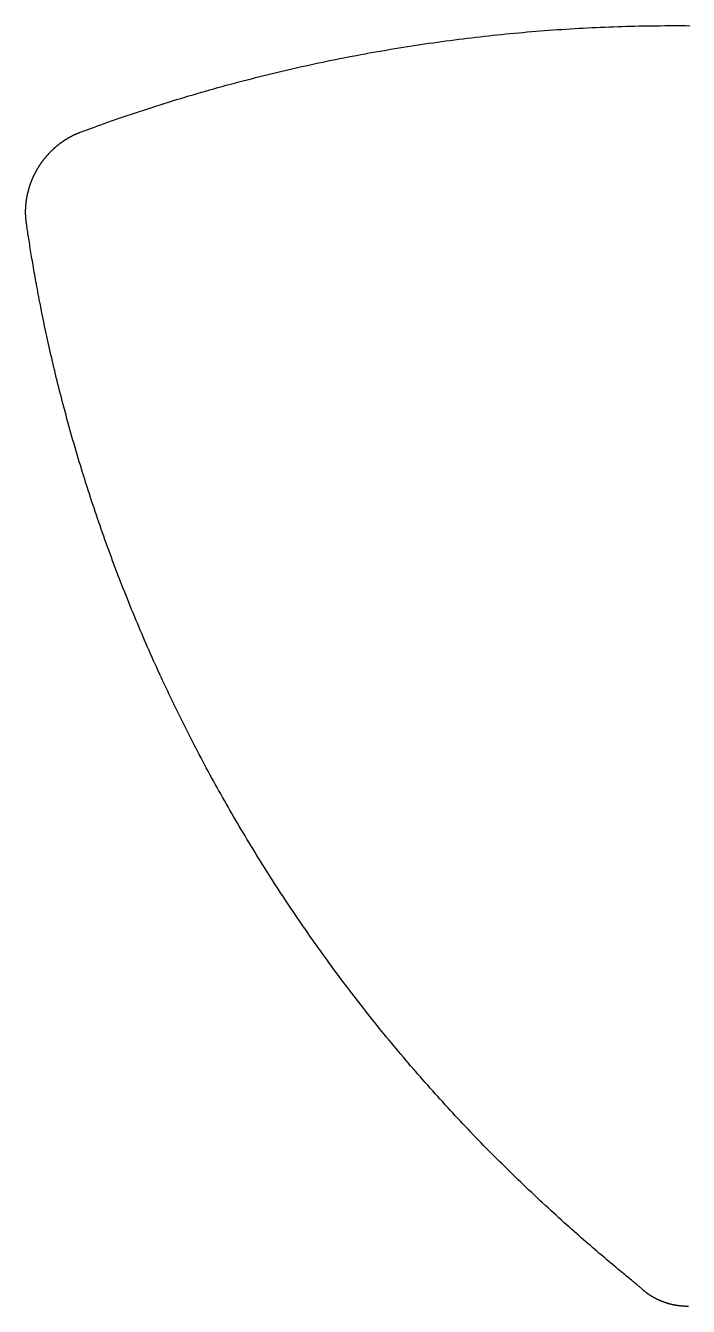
# Model space of a CAD drawing. Extents: x -3 to 136, y 0 to 121.
# Drawn here: x 59.66 to 66.67, y 68.66 to 82.21 of the extents above; entities that cross this region are included whole.
import ezdxf

# ---------------------------------------------------------------- set-up
doc = ezdxf.new("R2010")
doc.units = 0
doc.layers.get('0').update_dxf_attribs({"linetype": 'CONTINUOUS'})

msp = doc.modelspace()

# ---------------------------------------------------------------- linework, layer by layer
for points in [[(60.2378, 81.0792, 0), (60.2552, 81.0857, 0), (60.2756, 81.0932, 0), (60.2989, 81.1018, 0), (60.3249, 81.1113, 0), (60.3534, 81.1217, 0), (60.3841, 81.1328, 0), (60.417, 81.1447, 0), (60.4518, 81.1572, 0), (60.4884, 81.1703, 0), (60.5264, 81.1838, 0), (60.5658, 81.1977, 0), (60.6064, 81.2119, 0), (60.6479, 81.2263, 0), (60.6901, 81.2409, 0), (60.7329, 81.2555, 0), (60.7761, 81.2701, 0), (60.8194, 81.2846, 0), (60.8628, 81.299, 0), (60.9061, 81.3133, 0), (60.9495, 81.3275, 0), (60.9929, 81.3415, 0), (61.0364, 81.3555, 0), (61.0799, 81.3693, 0), (61.1234, 81.383, 0), (61.167, 81.3966, 0), (61.2106, 81.4101, 0), (61.2542, 81.4235, 0), (61.2979, 81.4368, 0), (61.3416, 81.4499, 0), (61.3853, 81.463, 0), (61.4291, 81.4759, 0), (61.4729, 81.4887, 0), (61.5167, 81.5014, 0), (61.5606, 81.514, 0), (61.6045, 81.5265, 0), (61.6484, 81.5389, 0), (61.6923, 81.5511, 0), (61.7363, 81.5633, 0), (61.7804, 81.5753, 0), (61.8244, 81.5872, 0), (61.8685, 81.599, 0), (61.9126, 81.6107, 0), (61.9567, 81.6223, 0), (62.0009, 81.6338, 0), (62.0451, 81.6451, 0), (62.0893, 81.6564, 0), (62.1336, 81.6675, 0), (62.1779, 81.6785, 0), (62.2222, 81.6894, 0), (62.2665, 81.7002, 0), (62.3109, 81.7109, 0), (62.3553, 81.7214, 0), (62.3997, 81.7319, 0), (62.4441, 81.7422, 0), (62.4886, 81.7524, 0), (62.5331, 81.7625, 0), (62.5776, 81.7725, 0), (62.6221, 81.7824, 0), (62.6667, 81.7921, 0), (62.7113, 81.8018, 0), (62.7559, 81.8113, 0), (62.8005, 81.8207, 0), (62.8452, 81.8301, 0), (62.8898, 81.8393, 0), (62.9345, 81.8483, 0), (62.9793, 81.8573, 0), (63.024, 81.8662, 0), (63.0688, 81.8749, 0), (63.1136, 81.8835, 0), (63.1584, 81.892, 0), (63.2032, 81.9004, 0), (63.248, 81.9087, 0), (63.2929, 81.9169, 0), (63.3378, 81.925, 0), (63.3827, 81.9329, 0), (63.4276, 81.9407, 0), (63.4726, 81.9485, 0), (63.5176, 81.9561, 0), (63.5625, 81.9636, 0), (63.6076, 81.9709, 0), (63.6526, 81.9782, 0), (63.6976, 81.9854, 0), (63.7427, 81.9924, 0), (63.7878, 81.9993, 0), (63.8328, 82.0061, 0), (63.878, 82.0128, 0), (63.9231, 82.0194, 0), (63.9682, 82.0259, 0), (64.0134, 82.0322, 0), (64.0586, 82.0385, 0), (64.1038, 82.0446, 0), (64.149, 82.0506, 0), (64.1942, 82.0565, 0), (64.2394, 82.0623, 0), (64.2847, 82.068, 0), (64.3299, 82.0735, 0), (64.3752, 82.079, 0), (64.4205, 82.0843, 0), (64.4658, 82.0895, 0), (64.5112, 82.0947, 0), (64.5565, 82.0996, 0), (64.6018, 82.1045, 0), (64.6472, 82.1093, 0), (64.6926, 82.1139, 0), (64.738, 82.1185, 0), (64.7833, 82.1229, 0), (64.8288, 82.1272, 0), (64.8742, 82.1314, 0), (64.9196, 82.1355, 0), (64.965, 82.1395, 0), (65.0105, 82.1433, 0), (65.056, 82.147, 0), (65.1014, 82.1507, 0), (65.1469, 82.1542, 0), (65.1924, 82.1576, 0), (65.2379, 82.1609, 0), (65.2834, 82.164, 0), (65.3289, 82.1671, 0), (65.3745, 82.17, 0), (65.42, 82.1729, 0), (65.4655, 82.1756, 0), (65.5111, 82.1782, 0), (65.5566, 82.1807, 0), (65.6022, 82.1831, 0), (65.6478, 82.1853, 0), (65.6934, 82.1875, 0), (65.7389, 82.1895, 0), (65.7845, 82.1914, 0), (65.8301, 82.1932, 0), (65.8757, 82.1949, 0), (65.9213, 82.1965, 0), (65.9669, 82.1979, 0), (66.0126, 82.1993, 0), (66.0582, 82.2005, 0), (66.1037, 82.2017, 0), (66.1491, 82.2027, 0), (66.1945, 82.2035, 0), (66.2397, 82.2043, 0), (66.2848, 82.205, 0), (66.3298, 82.2055, 0), (66.3747, 82.206, 0), (66.4195, 82.2063, 0), (66.4641, 82.2065, 0), (66.5087, 82.2066, 0), (66.5532, 82.2066, 0), (66.5975, 82.2065, 0), (66.6417, 82.2063, 0), (66.6859, 82.206, 0)], [(59.6662, 80.1133, 0), (59.6656, 80.117, 0), (59.6651, 80.1208, 0), (59.6646, 80.1245, 0), (59.6641, 80.1283, 0), (59.6636, 80.132, 0), (59.6631, 80.1358, 0), (59.6627, 80.1396, 0), (59.6622, 80.1433, 0), (59.6618, 80.1471, 0), (59.6614, 80.1509, 0), (59.661, 80.1546, 0), (59.6607, 80.1584, 0), (59.6603, 80.1622, 0), (59.66, 80.166, 0), (59.6597, 80.1698, 0), (59.6594, 80.1735, 0), (59.6591, 80.1773, 0), (59.6589, 80.1811, 0), (59.6586, 80.1849, 0), (59.6584, 80.1887, 0), (59.6582, 80.1925, 0), (59.658, 80.1962, 0), (59.6578, 80.2, 0), (59.6577, 80.2038, 0), (59.6575, 80.2076, 0), (59.6574, 80.2114, 0), (59.6573, 80.2152, 0), (59.6572, 80.219, 0), (59.6572, 80.2228, 0), (59.6571, 80.2266, 0), (59.6571, 80.2304, 0), (59.657, 80.2342, 0), (59.657, 80.238, 0), (59.6571, 80.2418, 0), (59.6571, 80.2455, 0), (59.6572, 80.2493, 0), (59.6572, 80.2531, 0), (59.6573, 80.2569, 0), (59.6574, 80.2607, 0), (59.6575, 80.2645, 0), (59.6577, 80.2683, 0), (59.6578, 80.2721, 0), (59.658, 80.2759, 0), (59.6582, 80.2797, 0), (59.6584, 80.2835, 0), (59.6586, 80.2873, 0), (59.6588, 80.2911, 0), (59.6591, 80.2948, 0), (59.6594, 80.2986, 0), (59.6596, 80.3024, 0), (59.6599, 80.3062, 0), (59.6603, 80.31, 0), (59.6606, 80.3138, 0), (59.6609, 80.3176, 0), (59.6613, 80.3213, 0), (59.6617, 80.3251, 0), (59.6621, 80.3289, 0), (59.6625, 80.3327, 0), (59.663, 80.3364, 0), (59.6634, 80.3402, 0), (59.6639, 80.344, 0), (59.6644, 80.3478, 0), (59.6649, 80.3515, 0), (59.6654, 80.3553, 0), (59.6659, 80.359, 0), (59.6665, 80.3628, 0), (59.667, 80.3666, 0), (59.6676, 80.3703, 0), (59.6682, 80.3741, 0), (59.6688, 80.3778, 0), (59.6694, 80.3816, 0), (59.6701, 80.3853, 0), (59.6707, 80.3891, 0), (59.6714, 80.3928, 0), (59.6721, 80.3965, 0), (59.6728, 80.4003, 0), (59.6736, 80.404, 0), (59.6743, 80.4077, 0), (59.675, 80.4114, 0), (59.6758, 80.4152, 0), (59.6766, 80.4189, 0), (59.6774, 80.4226, 0), (59.6782, 80.4263, 0), (59.6791, 80.43, 0), (59.6799, 80.4337, 0), (59.6808, 80.4374, 0), (59.6817, 80.4411, 0), (59.6826, 80.4448, 0), (59.6835, 80.4485, 0), (59.6844, 80.4521, 0), (59.6853, 80.4558, 0), (59.6863, 80.4595, 0), (59.6873, 80.4632, 0), (59.6883, 80.4668, 0), (59.6893, 80.4705, 0), (59.6903, 80.4742, 0), (59.6913, 80.4778, 0), (59.6924, 80.4815, 0), (59.6934, 80.4851, 0), (59.6945, 80.4887, 0), (59.6956, 80.4924, 0), (59.6967, 80.496, 0), (59.6979, 80.4996, 0), (59.699, 80.5033, 0), (59.7002, 80.5069, 0), (59.7013, 80.5105, 0), (59.7025, 80.5141, 0), (59.7037, 80.5177, 0), (59.7049, 80.5213, 0), (59.7062, 80.5249, 0), (59.7074, 80.5285, 0), (59.7087, 80.5321, 0), (59.71, 80.5356, 0), (59.7112, 80.5392, 0), (59.7125, 80.5428, 0), (59.7139, 80.5463, 0), (59.7152, 80.5499, 0), (59.7166, 80.5535, 0), (59.7179, 80.557, 0), (59.7193, 80.5605, 0), (59.7207, 80.5641, 0), (59.7221, 80.5676, 0), (59.7235, 80.5711, 0), (59.725, 80.5746, 0), (59.7264, 80.5782, 0), (59.7279, 80.5817, 0), (59.7294, 80.5852, 0), (59.7309, 80.5887, 0), (59.7324, 80.5921, 0), (59.7339, 80.5956, 0), (59.7354, 80.5991, 0), (59.737, 80.6026, 0), (59.7386, 80.606, 0), (59.7401, 80.6095, 0), (59.7417, 80.6129, 0), (59.7433, 80.6164, 0), (59.745, 80.6198, 0), (59.7466, 80.6233, 0), (59.7483, 80.6267, 0), (59.7499, 80.6301, 0), (59.7516, 80.6335, 0), (59.7533, 80.6369, 0), (59.755, 80.6403, 0), (59.7567, 80.6437, 0), (59.7585, 80.6471, 0), (59.7602, 80.6505, 0), (59.762, 80.6538, 0), (59.7638, 80.6572, 0), (59.7655, 80.6605, 0), (59.7673, 80.6639, 0), (59.7692, 80.6672, 0), (59.771, 80.6705, 0), (59.7728, 80.6739, 0), (59.7747, 80.6772, 0), (59.7766, 80.6805, 0), (59.7785, 80.6838, 0), (59.7804, 80.6871, 0), (59.7823, 80.6904, 0), (59.7842, 80.6936, 0), (59.7861, 80.6969, 0), (59.7881, 80.7002, 0), (59.79, 80.7034, 0), (59.792, 80.7066, 0), (59.794, 80.7099, 0), (59.796, 80.7131, 0), (59.798, 80.7163, 0), (59.8001, 80.7195, 0), (59.8021, 80.7227, 0), (59.8042, 80.7259, 0), (59.8062, 80.7291, 0), (59.8083, 80.7323, 0), (59.8104, 80.7355, 0), (59.8125, 80.7386, 0), (59.8146, 80.7418, 0), (59.8168, 80.7449, 0), (59.8189, 80.748, 0), (59.8211, 80.7512, 0), (59.8232, 80.7543, 0), (59.8254, 80.7574, 0), (59.8276, 80.7605, 0), (59.8298, 80.7636, 0), (59.832, 80.7666, 0), (59.8343, 80.7697, 0), (59.8365, 80.7728, 0), (59.8388, 80.7758, 0), (59.841, 80.7788, 0), (59.8433, 80.7819, 0), (59.8456, 80.7849, 0), (59.8479, 80.7879, 0), (59.8503, 80.7909, 0), (59.8526, 80.7939, 0), (59.8549, 80.7969, 0), (59.8573, 80.7999, 0), (59.8597, 80.8028, 0), (59.862, 80.8058, 0), (59.8644, 80.8087, 0), (59.8668, 80.8117, 0), (59.8693, 80.8146, 0), (59.8717, 80.8175, 0), (59.8741, 80.8204, 0), (59.8766, 80.8233, 0), (59.879, 80.8262, 0), (59.8815, 80.8291, 0), (59.884, 80.8319, 0), (59.8865, 80.8348, 0), (59.889, 80.8376, 0), (59.8916, 80.8405, 0), (59.8941, 80.8433, 0), (59.8966, 80.8461, 0), (59.8992, 80.8489, 0), (59.9018, 80.8517, 0), (59.9043, 80.8545, 0), (59.9069, 80.8573, 0), (59.9095, 80.86, 0), (59.9122, 80.8628, 0), (59.9148, 80.8655, 0), (59.9174, 80.8682, 0), (59.9201, 80.871, 0), (59.9227, 80.8737, 0), (59.9254, 80.8764, 0), (59.9281, 80.879, 0), (59.9308, 80.8817, 0), (59.9335, 80.8844, 0), (59.9362, 80.887, 0), (59.939, 80.8897, 0), (59.9417, 80.8923, 0), (59.9445, 80.8949, 0), (59.9472, 80.8975, 0), (59.95, 80.9001, 0), (59.9528, 80.9027, 0), (59.9556, 80.9053, 0), (59.9584, 80.9078, 0), (59.9612, 80.9104, 0), (59.964, 80.9129, 0), (59.9669, 80.9155, 0), (59.9697, 80.918, 0), (59.9726, 80.9205, 0), (59.9755, 80.923, 0), (59.9783, 80.9254, 0), (59.9812, 80.9279, 0), (59.9841, 80.9304, 0), (59.987, 80.9328, 0), (59.99, 80.9352, 0), (59.9929, 80.9376, 0), (59.9958, 80.94, 0), (59.9988, 80.9424, 0), (60.0017, 80.9448, 0), (60.0047, 80.9472, 0), (60.0077, 80.9495, 0), (60.0107, 80.9519, 0), (60.0137, 80.9542, 0), (60.0167, 80.9565, 0), (60.0197, 80.9588, 0), (60.0227, 80.9611, 0), (60.0258, 80.9634, 0), (60.0288, 80.9656, 0), (60.0319, 80.9679, 0), (60.035, 80.9701, 0), (60.038, 80.9723, 0), (60.0411, 80.9745, 0), (60.0442, 80.9767, 0), (60.0473, 80.9789, 0), (60.0504, 80.9811, 0), (60.0535, 80.9832, 0), (60.0567, 80.9854, 0), (60.0598, 80.9875, 0), (60.063, 80.9896, 0), (60.0661, 80.9917, 0), (60.0693, 80.9938, 0), (60.0725, 80.9959, 0), (60.0756, 80.9979, 0), (60.0788, 81, 0), (60.082, 81.002, 0), (60.0853, 81.004, 0), (60.0885, 81.006, 0), (60.0917, 81.008, 0), (60.0949, 81.01, 0), (60.0982, 81.0119, 0), (60.1014, 81.0139, 0), (60.1047, 81.0158, 0), (60.108, 81.0177, 0), (60.1112, 81.0196, 0), (60.1145, 81.0215, 0), (60.1178, 81.0234, 0), (60.1211, 81.0252, 0), (60.1244, 81.0271, 0), (60.1277, 81.0289, 0), (60.1311, 81.0307, 0), (60.1344, 81.0325, 0), (60.1377, 81.0343, 0), (60.1411, 81.0361, 0), (60.1445, 81.0378, 0), (60.1478, 81.0395, 0), (60.1512, 81.0413, 0), (60.1546, 81.043, 0), (60.158, 81.0447, 0), (60.1613, 81.0463, 0), (60.1648, 81.048, 0), (60.1682, 81.0497, 0), (60.1716, 81.0513, 0), (60.175, 81.0529, 0), (60.1784, 81.0545, 0), (60.1819, 81.0561, 0), (60.1853, 81.0576, 0), (60.1888, 81.0592, 0), (60.1922, 81.0607, 0), (60.1957, 81.0623, 0), (60.1992, 81.0638, 0), (60.2027, 81.0652, 0), (60.2061, 81.0667, 0), (60.2096, 81.0682, 0), (60.2131, 81.0696, 0), (60.2167, 81.071, 0), (60.2202, 81.0725, 0), (60.2237, 81.0738, 0), (60.2272, 81.0752, 0), (60.2308, 81.0766, 0), (60.2343, 81.0779, 0), (60.2378, 81.0792, 0)], [(66.1723, 68.8444, 0), (66.1691, 68.8473, 0), (66.1652, 68.8508, 0), (66.1606, 68.8548, 0), (66.1553, 68.8594, 0), (66.1493, 68.8644, 0), (66.1427, 68.87, 0), (66.1354, 68.8761, 0), (66.1275, 68.8826, 0), (66.119, 68.8897, 0), (66.1098, 68.8973, 0), (66.1, 68.9054, 0), (66.0896, 68.914, 0), (66.0786, 68.9231, 0), (66.067, 68.9326, 0), (66.0548, 68.9427, 0), (66.042, 68.9532, 0), (66.0286, 68.9642, 0), (66.0147, 68.9756, 0), (66.0003, 68.9876, 0), (65.9853, 69, 0), (65.9698, 69.0128, 0), (65.9537, 69.0261, 0), (65.9371, 69.0399, 0), (65.9201, 69.0541, 0), (65.9025, 69.0687, 0), (65.8844, 69.0838, 0), (65.8659, 69.0994, 0), (65.8468, 69.1153, 0), (65.8273, 69.1317, 0), (65.8074, 69.1486, 0), (65.787, 69.1658, 0), (65.7661, 69.1835, 0), (65.7449, 69.2015, 0), (65.7232, 69.22, 0), (65.7011, 69.2389, 0), (65.6786, 69.2582, 0), (65.6556, 69.2779, 0), (65.6323, 69.298, 0), (65.6087, 69.3185, 0), (65.5846, 69.3394, 0), (65.5602, 69.3607, 0), (65.5354, 69.3823, 0), (65.5103, 69.4043, 0), (65.4848, 69.4267, 0), (65.4591, 69.4495, 0), (65.433, 69.4726, 0), (65.4065, 69.4961, 0), (65.3798, 69.52, 0), (65.3528, 69.5442, 0), (65.3255, 69.5688, 0), (65.2979, 69.5937, 0), (65.2701, 69.6189, 0), (65.242, 69.6445, 0), (65.2136, 69.6705, 0), (65.185, 69.6967, 0), (65.1562, 69.7233, 0), (65.1271, 69.7502, 0), (65.098, 69.7773, 0), (65.069, 69.8045, 0), (65.04, 69.8316, 0), (65.0111, 69.8589, 0), (64.9823, 69.8862, 0), (64.9535, 69.9135, 0), (64.9248, 69.941, 0), (64.8962, 69.9684, 0), (64.8676, 69.9959, 0), (64.8392, 70.0235, 0), (64.8107, 70.0512, 0), (64.7824, 70.0788, 0), (64.7541, 70.1066, 0), (64.7259, 70.1344, 0), (64.6978, 70.1622, 0), (64.6697, 70.1901, 0), (64.6417, 70.2181, 0), (64.6138, 70.2461, 0), (64.5859, 70.2742, 0), (64.5581, 70.3023, 0), (64.5304, 70.3305, 0), (64.5027, 70.3588, 0), (64.4751, 70.3871, 0), (64.4476, 70.4154, 0), (64.4201, 70.4438, 0), (64.3927, 70.4723, 0), (64.3654, 70.5008, 0), (64.3382, 70.5294, 0), (64.311, 70.558, 0), (64.2839, 70.5867, 0), (64.2568, 70.6155, 0), (64.2299, 70.6443, 0), (64.2029, 70.6732, 0), (64.1761, 70.7021, 0), (64.1493, 70.731, 0), (64.1226, 70.7601, 0), (64.096, 70.7892, 0), (64.0694, 70.8183, 0), (64.0429, 70.8475, 0), (64.0165, 70.8768, 0), (63.9901, 70.9061, 0), (63.9638, 70.9355, 0), (63.9376, 70.9649, 0), (63.9114, 70.9944, 0), (63.8853, 71.0239, 0), (63.8593, 71.0535, 0), (63.8333, 71.0832, 0), (63.8074, 71.1129, 0), (63.7816, 71.1427, 0), (63.7558, 71.1725, 0), (63.7301, 71.2024, 0), (63.7045, 71.2323, 0), (63.6789, 71.2623, 0), (63.6534, 71.2924, 0), (63.628, 71.3225, 0), (63.6026, 71.3527, 0), (63.5773, 71.3829, 0), (63.5521, 71.4132, 0), (63.5269, 71.4435, 0), (63.5018, 71.4739, 0), (63.4768, 71.5044, 0), (63.4518, 71.5349, 0), (63.4269, 71.5655, 0), (63.4021, 71.5961, 0), (63.3773, 71.6268, 0), (63.3526, 71.6576, 0), (63.328, 71.6884, 0), (63.3034, 71.7192, 0), (63.2789, 71.7502, 0), (63.2545, 71.7811, 0), (63.2301, 71.8122, 0), (63.2058, 71.8433, 0), (63.1816, 71.8744, 0), (63.1574, 71.9057, 0), (63.1333, 71.9369, 0), (63.1092, 71.9683, 0), (63.0853, 71.9997, 0), (63.0614, 72.0311, 0), (63.0375, 72.0626, 0), (63.0137, 72.0942, 0), (62.99, 72.1258, 0), (62.9664, 72.1575, 0), (62.9428, 72.1892, 0), (62.9193, 72.221, 0), (62.8959, 72.2529, 0), (62.8725, 72.2847, 0), (62.8492, 72.3167, 0), (62.826, 72.3487, 0), (62.8029, 72.3807, 0), (62.7798, 72.4128, 0), (62.7568, 72.4449, 0), (62.7339, 72.4771, 0), (62.711, 72.5093, 0), (62.6882, 72.5416, 0), (62.6655, 72.574, 0), (62.6429, 72.6064, 0), (62.6204, 72.6388, 0), (62.5979, 72.6713, 0), (62.5755, 72.7038, 0), (62.5531, 72.7364, 0), (62.5309, 72.769, 0), (62.5087, 72.8017, 0), (62.4865, 72.8344, 0), (62.4645, 72.8672, 0), (62.4425, 72.9, 0), (62.4206, 72.9329, 0), (62.3988, 72.9658, 0), (62.3771, 72.9987, 0), (62.3554, 73.0317, 0), (62.3338, 73.0648, 0), (62.3123, 73.0979, 0), (62.2908, 73.131, 0), (62.2694, 73.1642, 0), (62.2481, 73.1975, 0), (62.2269, 73.2308, 0), (62.2058, 73.2641, 0), (62.1847, 73.2975, 0), (62.1637, 73.3309, 0), (62.1428, 73.3644, 0), (62.1219, 73.3979, 0), (62.1011, 73.4315, 0), (62.0804, 73.4651, 0), (62.0598, 73.4987, 0), (62.0392, 73.5324, 0), (62.0188, 73.5662, 0), (61.9984, 73.6, 0), (61.9781, 73.6338, 0), (61.9578, 73.6677, 0), (61.9376, 73.7016, 0), (61.9175, 73.7355, 0), (61.8975, 73.7696, 0), (61.8776, 73.8036, 0), (61.8577, 73.8377, 0), (61.8379, 73.8718, 0), (61.8182, 73.906, 0), (61.7986, 73.9402, 0), (61.779, 73.9745, 0), (61.7595, 74.0088, 0), (61.7401, 74.0432, 0), (61.7208, 74.0776, 0), (61.7015, 74.112, 0), (61.6824, 74.1465, 0), (61.6633, 74.181, 0), (61.6442, 74.2156, 0), (61.6253, 74.2502, 0), (61.6064, 74.2848, 0), (61.5876, 74.3195, 0), (61.5689, 74.3542, 0), (61.5503, 74.389, 0), (61.5317, 74.4238, 0), (61.5133, 74.4587, 0), (61.4949, 74.4936, 0), (61.4765, 74.5285, 0), (61.4583, 74.5635, 0), (61.4401, 74.5985, 0), (61.422, 74.6335, 0), (61.404, 74.6686, 0), (61.3861, 74.7038, 0), (61.3683, 74.7389, 0), (61.3505, 74.7742, 0), (61.3328, 74.8094, 0), (61.3152, 74.8447, 0), (61.2976, 74.88, 0), (61.2802, 74.9154, 0), (61.2628, 74.9508, 0), (61.2455, 74.9863, 0), (61.2283, 75.0217, 0), (61.2111, 75.0573, 0), (61.1941, 75.0928, 0), (61.1771, 75.1284, 0), (61.1602, 75.1641, 0), (61.1434, 75.1997, 0), (61.1266, 75.2354, 0), (61.11, 75.2712, 0), (61.0934, 75.307, 0), (61.0769, 75.3428, 0), (61.0605, 75.3787, 0), (61.0441, 75.4146, 0), (61.0279, 75.4505, 0), (61.0117, 75.4865, 0), (60.9956, 75.5225, 0), (60.9796, 75.5585, 0), (60.9636, 75.5946, 0), (60.9478, 75.6307, 0), (60.932, 75.6669, 0), (60.9163, 75.703, 0), (60.9007, 75.7393, 0), (60.8851, 75.7755, 0), (60.8697, 75.8118, 0), (60.8543, 75.8481, 0), (60.839, 75.8845, 0), (60.8238, 75.9209, 0), (60.8087, 75.9573, 0), (60.7936, 75.9938, 0), (60.7787, 76.0303, 0), (60.7638, 76.0668, 0), (60.749, 76.1034, 0), (60.7343, 76.14, 0), (60.7196, 76.1766, 0), (60.7051, 76.2133, 0), (60.6906, 76.25, 0), (60.6762, 76.2867, 0), (60.6619, 76.3235, 0), (60.6477, 76.3603, 0), (60.6336, 76.3971, 0), (60.6195, 76.434, 0), (60.6055, 76.4709, 0), (60.5916, 76.5078, 0), (60.5778, 76.5448, 0), (60.5641, 76.5818, 0), (60.5504, 76.6188, 0), (60.5369, 76.6558, 0), (60.5234, 76.6929, 0), (60.51, 76.73, 0), (60.4967, 76.7672, 0), (60.4835, 76.8044, 0), (60.4703, 76.8416, 0), (60.4573, 76.8788, 0), (60.4443, 76.9161, 0), (60.4314, 76.9534, 0), (60.4186, 76.9907, 0), (60.4059, 77.0281, 0), (60.3932, 77.0655, 0), (60.3807, 77.1029, 0), (60.3682, 77.1404, 0), (60.3558, 77.1778, 0), (60.3435, 77.2154, 0), (60.3313, 77.2529, 0), (60.3192, 77.2905, 0), (60.3071, 77.3281, 0), (60.2952, 77.3657, 0), (60.2833, 77.4033, 0), (60.2715, 77.441, 0), (60.2598, 77.4787, 0), (60.2482, 77.5165, 0), (60.2366, 77.5542, 0), (60.2252, 77.592, 0), (60.2138, 77.6299, 0), (60.2026, 77.6677, 0), (60.1914, 77.7056, 0), (60.1802, 77.7435, 0), (60.1692, 77.7814, 0), (60.1583, 77.8194, 0), (60.1474, 77.8574, 0), (60.1367, 77.8954, 0), (60.126, 77.9334, 0), (60.1154, 77.9715, 0), (60.1049, 78.0096, 0), (60.0946, 78.0475, 0), (60.0843, 78.0852, 0), (60.0743, 78.1226, 0), (60.0644, 78.1599, 0), (60.0546, 78.1969, 0), (60.045, 78.2337, 0), (60.0355, 78.2703, 0), (60.0262, 78.3066, 0), (60.017, 78.3427, 0), (60.008, 78.3786, 0), (59.9991, 78.4142, 0), (59.9903, 78.4496, 0), (59.9817, 78.4848, 0), (59.9732, 78.5197, 0), (59.9648, 78.5544, 0), (59.9566, 78.5888, 0), (59.9485, 78.623, 0), (59.9406, 78.6569, 0), (59.9327, 78.6906, 0), (59.925, 78.724, 0), (59.9175, 78.7572, 0), (59.91, 78.7901, 0), (59.9027, 78.8227, 0), (59.8955, 78.8551, 0), (59.8885, 78.8872, 0), (59.8815, 78.9191, 0), (59.8747, 78.9507, 0), (59.868, 78.982, 0), (59.8614, 79.013, 0), (59.8549, 79.0438, 0), (59.8486, 79.0743, 0), (59.8424, 79.1045, 0), (59.8362, 79.1344, 0), (59.8302, 79.1641, 0), (59.8243, 79.1935, 0), (59.8186, 79.2225, 0), (59.8129, 79.2513, 0), (59.8073, 79.2798, 0), (59.8019, 79.308, 0), (59.7965, 79.3359, 0), (59.7913, 79.3635, 0), (59.7861, 79.3908, 0), (59.7811, 79.4178, 0), (59.7761, 79.4446, 0), (59.7713, 79.471, 0), (59.7666, 79.497, 0), (59.7619, 79.5228, 0), (59.7574, 79.5483, 0), (59.7529, 79.5735, 0), (59.7485, 79.5983, 0), (59.7443, 79.6228, 0), (59.7401, 79.647, 0), (59.736, 79.6709, 0), (59.732, 79.6945, 0), (59.7281, 79.7177, 0), (59.7243, 79.7406, 0), (59.7206, 79.7632, 0), (59.7169, 79.7854, 0), (59.7133, 79.8073, 0), (59.7099, 79.8289, 0), (59.7065, 79.8501, 0), (59.7031, 79.871, 0), (59.6999, 79.8916, 0), (59.6967, 79.9118, 0), (59.6936, 79.9316, 0), (59.6906, 79.9511, 0), (59.6877, 79.9703, 0), (59.6848, 79.9889, 0), (59.6821, 80.0067, 0), (59.6796, 80.0236, 0), (59.6772, 80.0394, 0), (59.675, 80.0541, 0), (59.673, 80.0676, 0), (59.6712, 80.0797, 0), (59.6696, 80.0904, 0), (59.6682, 80.0997, 0), (59.6671, 80.1073, 0), (59.6662, 80.1133, 0)], [(66.67, 68.6556, 0), (66.6666, 68.6555, 0), (66.6633, 68.6555, 0), (66.6599, 68.6556, 0), (66.6565, 68.6556, 0), (66.6531, 68.6556, 0), (66.6497, 68.6557, 0), (66.6463, 68.6558, 0), (66.6429, 68.6559, 0), (66.6395, 68.656, 0), (66.6361, 68.6561, 0), (66.6327, 68.6562, 0), (66.6293, 68.6564, 0), (66.6259, 68.6565, 0), (66.6226, 68.6567, 0), (66.6192, 68.6569, 0), (66.6158, 68.6571, 0), (66.6124, 68.6574, 0), (66.609, 68.6576, 0), (66.6056, 68.6579, 0), (66.6023, 68.6581, 0), (66.5989, 68.6584, 0), (66.5955, 68.6587, 0), (66.5921, 68.6591, 0), (66.5888, 68.6594, 0), (66.5854, 68.6597, 0), (66.582, 68.6601, 0), (66.5787, 68.6605, 0), (66.5753, 68.6609, 0), (66.5719, 68.6613, 0), (66.5686, 68.6617, 0), (66.5652, 68.6621, 0), (66.5618, 68.6626, 0), (66.5585, 68.6631, 0), (66.5551, 68.6636, 0), (66.5518, 68.6641, 0), (66.5484, 68.6646, 0), (66.5451, 68.6651, 0), (66.5417, 68.6657, 0), (66.5384, 68.6662, 0), (66.5351, 68.6668, 0), (66.5317, 68.6674, 0), (66.5284, 68.668, 0), (66.5251, 68.6686, 0), (66.5217, 68.6692, 0), (66.5184, 68.6699, 0), (66.5151, 68.6706, 0), (66.5118, 68.6712, 0), (66.5085, 68.6719, 0), (66.5052, 68.6726, 0), (66.5019, 68.6734, 0), (66.4985, 68.6741, 0), (66.4952, 68.6749, 0), (66.4919, 68.6756, 0), (66.4887, 68.6764, 0), (66.4854, 68.6772, 0), (66.4821, 68.678, 0), (66.4788, 68.6789, 0), (66.4755, 68.6797, 0), (66.4722, 68.6806, 0), (66.469, 68.6814, 0), (66.4657, 68.6823, 0), (66.4624, 68.6832, 0), (66.4592, 68.6842, 0), (66.4559, 68.6851, 0), (66.4527, 68.6861, 0), (66.4494, 68.687, 0), (66.4462, 68.688, 0), (66.4429, 68.689, 0), (66.4397, 68.69, 0), (66.4365, 68.691, 0), (66.4332, 68.6921, 0), (66.43, 68.6931, 0), (66.4268, 68.6942, 0), (66.4236, 68.6953, 0), (66.4204, 68.6964, 0), (66.4172, 68.6975, 0), (66.414, 68.6986, 0), (66.4108, 68.6998, 0), (66.4076, 68.7009, 0), (66.4044, 68.7021, 0), (66.4013, 68.7033, 0), (66.3981, 68.7045, 0), (66.3949, 68.7057, 0), (66.3918, 68.7069, 0), (66.3886, 68.7082, 0), (66.3855, 68.7094, 0), (66.3823, 68.7107, 0), (66.3792, 68.712, 0), (66.376, 68.7133, 0), (66.3729, 68.7146, 0), (66.3698, 68.716, 0), (66.3667, 68.7173, 0), (66.3636, 68.7187, 0), (66.3605, 68.7201, 0), (66.3574, 68.7215, 0), (66.3543, 68.7229, 0), (66.3513, 68.7243, 0), (66.3482, 68.7257, 0), (66.3451, 68.7272, 0), (66.3421, 68.7286, 0), (66.339, 68.7301, 0), (66.336, 68.7316, 0), (66.3329, 68.7331, 0), (66.3299, 68.7346, 0), (66.3269, 68.7362, 0), (66.3239, 68.7377, 0), (66.3209, 68.7393, 0), (66.3179, 68.7409, 0), (66.3149, 68.7425, 0), (66.3119, 68.7441, 0), (66.309, 68.7457, 0), (66.306, 68.7473, 0), (66.303, 68.749, 0), (66.3001, 68.7507, 0), (66.2972, 68.7523, 0), (66.2942, 68.754, 0), (66.2913, 68.7557, 0), (66.2884, 68.7574, 0), (66.2855, 68.7592, 0), (66.2826, 68.7609, 0), (66.2797, 68.7627, 0), (66.2768, 68.7645, 0), (66.274, 68.7663, 0), (66.2711, 68.7681, 0), (66.2682, 68.7699, 0), (66.2654, 68.7717, 0), (66.2626, 68.7736, 0), (66.2598, 68.7754, 0), (66.2569, 68.7773, 0), (66.2541, 68.7792, 0), (66.2513, 68.7811, 0), (66.2486, 68.783, 0), (66.2458, 68.7849, 0), (66.243, 68.7869, 0), (66.2403, 68.7888, 0), (66.2375, 68.7908, 0), (66.2348, 68.7928, 0), (66.232, 68.7948, 0), (66.2293, 68.7968, 0), (66.2266, 68.7988, 0), (66.2239, 68.8008, 0), (66.2212, 68.8029, 0), (66.2186, 68.8049, 0), (66.2159, 68.807, 0), (66.2132, 68.8091, 0), (66.2106, 68.8112, 0), (66.208, 68.8133, 0), (66.2053, 68.8155, 0), (66.2027, 68.8176, 0), (66.2001, 68.8198, 0), (66.1975, 68.8219, 0), (66.195, 68.8241, 0), (66.1924, 68.8263, 0), (66.1898, 68.8285, 0), (66.1873, 68.8308, 0), (66.1848, 68.833, 0), (66.1823, 68.8353, 0), (66.1797, 68.8375, 0), (66.1772, 68.8398, 0), (66.1748, 68.8421, 0), (66.1723, 68.8444, 0)]]:
    msp.add_polyline3d(points)

doc.saveas('drawing.dxf')
